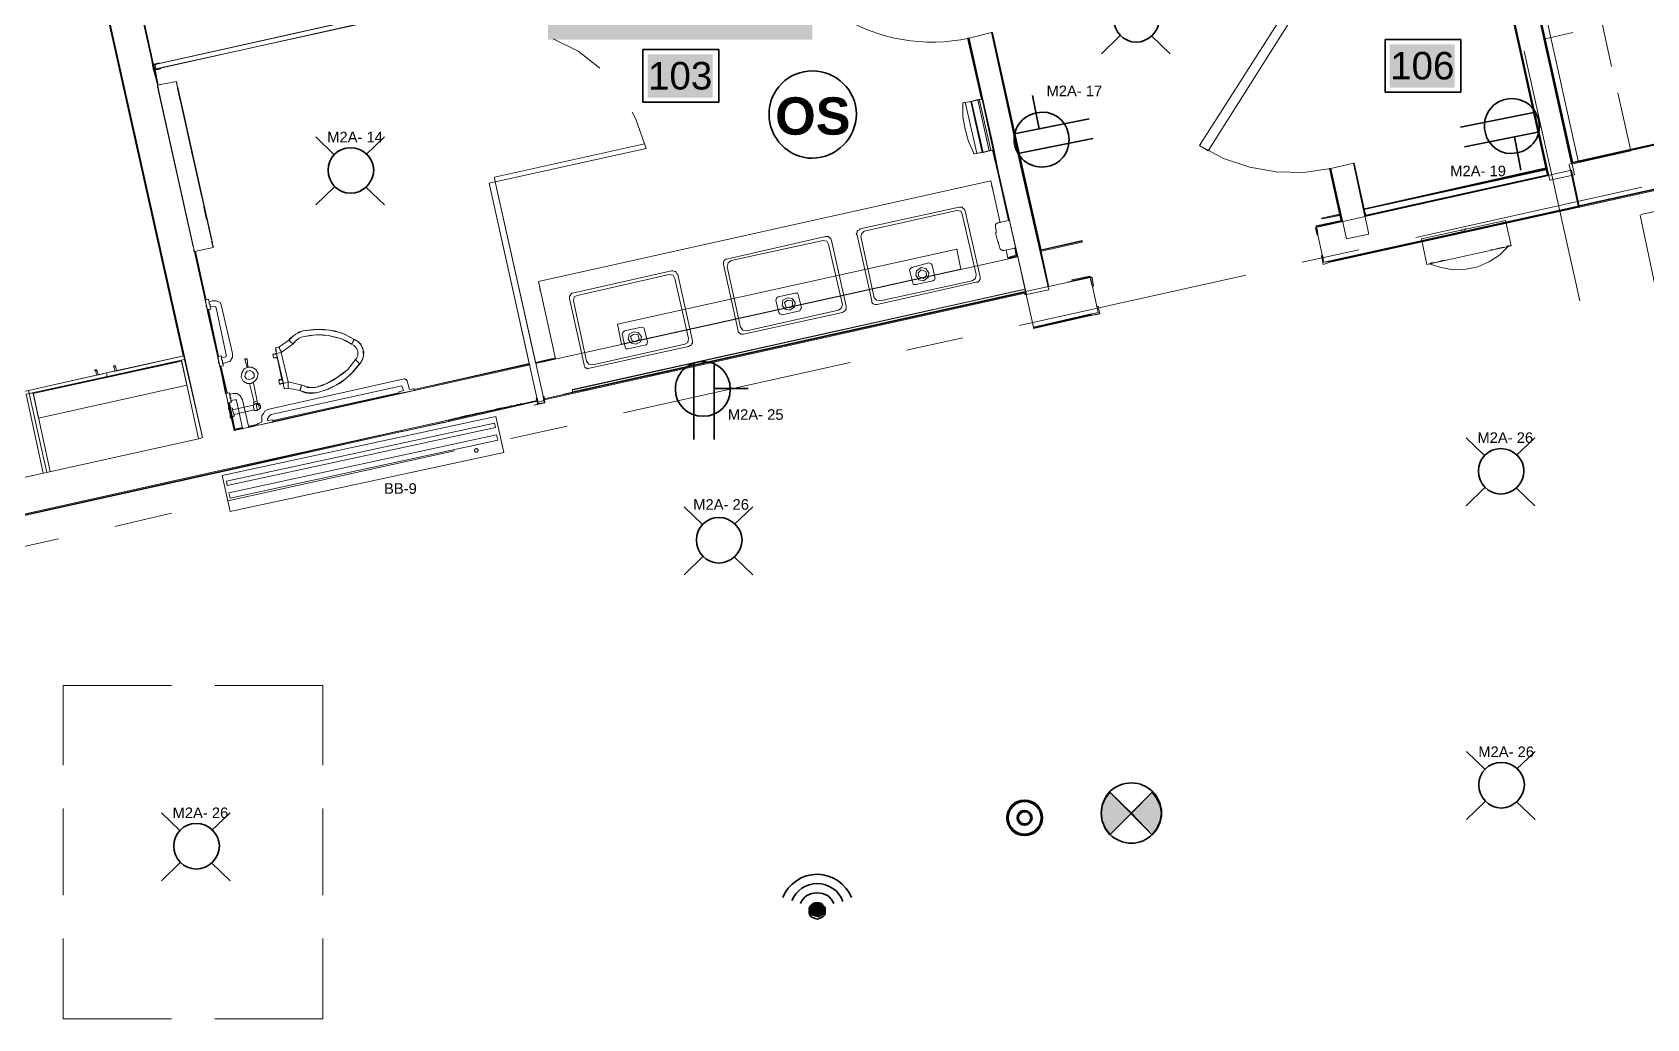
# Model space of a CAD drawing. Header units: millimetres. Extents: x 0.7 to 36.3, y 0.6 to 47.9.
# Drawn here: x 23.461 to 26.941, y 9.896 to 12.024 of the extents above; entities that cross this region are included whole.
import ezdxf

# ---------------------------------------------------------------- set-up
doc = ezdxf.new("R2010")
doc.units = ezdxf.units.MM
doc.header["$LTSCALE"] = 0.007
doc.linetypes.add('DASHEDX2', pattern=[38.1, 25.4, -12.7])
doc.linetypes.add('HIDDEN', pattern=[9.525, 6.35, -3.175])
doc.layers.add('Dotted', color=1, linetype='HIDDEN', lineweight=30, true_color=0xff0000)
for name, color, linetype in [('PDF2_Geometry', 7, 'Continuous'), ('PDF2_Text', 100, 'DASHEDX2'), ('PDF_Text', 7, 'Continuous')]:
    doc.layers.add(name, color=color, linetype=linetype)
for name, color, linetype, true_color in [('PDF2_Solid Fills', 7, 'Continuous', 0x7f7f7f), ('PDF_Geometry', 7, 'Continuous', 0x777777), ('PDF_Solid Fills', 7, 'Continuous', 0xffffff)]:
    doc.layers.add(name, color=color, linetype=linetype, true_color=true_color)
doc.styles.add('PDF Arial', font='arial.ttf')
doc.styles.add('PDF ArialRoundedMT Bold', font='arialbd.ttf')

msp = doc.modelspace()

# ---------------------------------------------------------------- hatches: boundary and pattern name
at = {"layer": 'PDF2_Solid Fills', "transparency": 33554559}
for points in [[(25.8305, 10.3414), (25.7872, 10.3847), (25.7839, 10.3847), (25.7672, 10.358), (25.7655, 10.3414), (25.7739, 10.3064), (25.7855, 10.2964)], [(25.8922, 10.3614), (25.8772, 10.3847), (25.8739, 10.3847), (25.8305, 10.3414), (25.8772, 10.2947), (25.8939, 10.333)]]:
    msp.add_hatch(color=256, dxfattribs=at).paths.add_polyline_path(points)
at = {"layer": 'PDF_Solid Fills', "transparency": 33554559}
msp.add_hatch(color=7, dxfattribs=at).paths.add_polyline_path([(25.1703, 10.1377), (25.1619, 10.146), (25.1436, 10.146), (25.1353, 10.136), (25.1386, 10.1194), (25.1569, 10.1144), (25.1686, 10.121)])

# ---------------------------------------------------------------- linework, layer by layer
at = {"layer": 'Dotted', "color": 0, "linetype": 'Continuous', "lineweight": 5}
for points in [[(23.8704, 11.0675), (24.4604, 11.1952), (24.4771, 11.1177), (23.8872, 10.99)], [(23.8791, 11.0555), (24.4571, 11.1806), (24.4592, 11.171), (23.8812, 11.0459)], [(23.8845, 11.0304), (24.4619, 11.1553), (24.4644, 11.1437), (23.887, 11.0188)]]:
    msp.add_lwpolyline(points, close=True, dxfattribs=at)
at = {"layer": 'Dotted', "color": 0, "linetype": 'HIDDEN', "lineweight": 5}
msp.add_circle((24.4179, 11.1219), 0.00385, dxfattribs=at)
at = {"layer": 'Dotted', "color": 0, "linetype": 'Continuous', "lineweight": 200}
for radius in [0.0369, 0.0147]:
    msp.add_circle((25.6001, 10.3295), radius, dxfattribs=at)
at = {"layer": 'PDF2_Geometry', "lineweight": 35}
for points in [[(25.6172, 11.8874), (25.6314, 11.8155)], [(25.7393, 11.8367), (25.5774, 11.8049)], [(26.5399, 11.8193), (26.7018, 11.8511)], [(26.5483, 11.7768), (26.7102, 11.8086)], [(25.7476, 11.7942), (25.5858, 11.7623)], [(26.6703, 11.726), (26.6562, 11.798)], [(24.8872, 11.1454), (24.8872, 11.3104)], [(24.9305, 11.1454), (24.9305, 11.3104)], [(25.0038, 11.2554), (24.9305, 11.2554)], [(25.8755, 10.2931), (25.7839, 10.3847)], [(25.7839, 10.2931), (25.8755, 10.3847)]]:
    msp.add_lwpolyline(points, dxfattribs=at)
msp.add_lwpolyline([(25.8955, 10.3397, 0.413494), (25.8305, 10.4047, 0.423077), (25.7655, 10.3397, 0.413494), (25.8305, 10.2747)], format="xyb", dxfattribs=at)
for points in [[(25.8305, 10.3397), (25.7839, 10.3847), (25.7739, 10.3714), (25.7672, 10.3564), (25.7655, 10.3397), (25.7672, 10.323), (25.7739, 10.3064), (25.7839, 10.2931)], [(25.8305, 10.3397), (25.8755, 10.2931), (25.8855, 10.3064), (25.8922, 10.323), (25.8955, 10.3397), (25.8922, 10.3564), (25.8855, 10.3714), (25.8755, 10.3847)]]:
    msp.add_lwpolyline(points, close=True, dxfattribs=at)
for centre, radius, start, end in [((25.1423, 11.8472), 0.0932, 89.9056, 180.0944), ((26.6503, 11.8209), 0.0597, 10.8792, 101.3587), ((25.1414, 11.8481), 0.096, 270.6194, 359.3806), ((25.6373, 11.7926), 0.0597, 190.8792, 281.3587), ((24.9069, 11.2539), 0.0597, 89.7603, 180.2397)]:
    msp.add_arc(centre, radius, start, end, dxfattribs=at)
for points in [[(25.1424, 11.9403), (25.1941, 11.9403), (25.2374, 11.8987), (25.2374, 11.847)], [(26.5928, 11.8093), (26.5864, 11.842), (26.6058, 11.873), (26.6385, 11.8794)], [(25.1424, 11.752), (25.0908, 11.752), (25.0491, 11.7953), (25.0491, 11.847)], [(25.5786, 11.7813), (25.5722, 11.814), (25.5935, 11.8437), (25.6262, 11.8501)], [(25.6262, 11.8501), (25.659, 11.8566), (25.6883, 11.8369), (25.6947, 11.8041)], [(25.6947, 11.8041), (25.7012, 11.7714), (25.6818, 11.7405), (25.6491, 11.734)], [(26.6613, 11.7633), (26.6286, 11.7569), (26.5993, 11.7766), (26.5928, 11.8093)], [(26.7089, 11.8321), (26.7154, 11.7994), (26.694, 11.7698), (26.6613, 11.7633)], [(24.9072, 11.3137), (24.9405, 11.3137), (24.9655, 11.287), (24.9655, 11.2537)], [(24.9072, 11.1954), (24.8738, 11.1954), (24.8472, 11.2204), (24.8472, 11.2537)], [(24.9655, 11.2537), (24.9655, 11.2204), (24.9405, 11.1954), (24.9072, 11.1954)], [(25.8955, 10.3397), (25.8955, 10.3047), (25.8655, 10.2747), (25.8305, 10.2747)]]:
    msp.add_open_spline(points, degree=3, dxfattribs=at)
at = {"layer": 'PDF_Geometry', "lineweight": 18}
for points in [[(25.174, 13.4061), (25.1823, 13.3745), (25.469, 13.4378), (25.8606, 13.5244), (26.0589, 12.6378), (26.0173, 12.6295), (26.0289, 12.5812), (26.0689, 12.5895), (26.1789, 12.0962), (26.2273, 12.1062), (26.1173, 12.6012), (26.5139, 12.6895), (26.7322, 11.7045), (26.7856, 11.7162), (26.5606, 12.7245), (26.4023, 13.4345), (26.7639, 13.5145), (26.7489, 13.5844), (26.3873, 13.5028), (26.2039, 14.3344)], [(23.489, 12.9978), (23.8957, 11.1645), (24.534, 11.3062)], [(22.2958, 10.8096), (23.8224, 11.1479), (23.8274, 11.1495), (23.419, 12.9828)], [(26.7761, 11.7405), (27.6112, 11.9255)], [(26.7935, 11.6493), (27.6285, 11.8343), (27.6085, 11.9243)], [(26.7939, 11.6495), (26.7739, 11.7395)], [(24.5457, 11.3095), (25.5856, 11.5395), (25.6023, 11.4645), (24.564, 11.2329)], [(24.549, 11.2295), (23.879, 11.0812), (23.839, 11.0729), (22.3141, 10.7329)]]:
    msp.add_lwpolyline(points, dxfattribs=at)
at = {"layer": 'PDF_Geometry', "lineweight": 9}
for points in [[(23.419, 12.9828), (23.3624, 13.2428), (23.3607, 13.2428), (23.359, 13.2428), (23.4174, 12.9811), (23.4174, 12.9828), (23.419, 12.9828), (23.7907, 11.3145)], [(23.7857, 11.3262), (23.4174, 12.9811), (23.4174, 12.9828)], [(23.7874, 11.3262), (23.419, 12.9828), (23.7874, 11.3262)], [(26.7789, 11.7395), (26.5156, 12.9311), (26.7806, 11.7412)], [(26.5156, 12.9311), (26.7789, 11.7429), (26.7789, 11.7412)], [(26.5389, 12.8378), (26.5173, 12.9311), (26.7822, 11.7429), (26.5673, 12.7045)], [(26.3356, 11.6262), (26.3089, 11.7412), (26.3339, 11.6262), (26.7306, 11.7145), (26.5956, 12.3228), (26.5139, 12.6878)], [(26.5856, 12.6828), (26.7939, 11.7462)], [(26.7239, 11.7312), (26.3323, 11.6429), (26.7256, 11.7295), (26.5823, 12.3762), (26.7289, 11.7145)], [(26.7239, 11.7295), (26.5806, 12.3762)], [(26.7822, 11.7429), (26.6406, 12.3762), (26.7039, 12.3895)], [(23.644, 12.2978), (23.6457, 12.2878), (23.649, 12.2762), (23.6457, 12.2878), (23.6474, 12.2895), (23.6507, 12.2762), (23.649, 12.2762), (23.7174, 11.9662), (23.719, 11.9662), (23.7207, 11.9545), (23.734, 11.9578), (23.734, 11.9562), (23.734, 11.9578), (23.7207, 11.9545), (23.719, 11.9662), (23.7174, 11.9662)], [(23.649, 12.2878), (23.7224, 11.9545), (23.7257, 11.9428), (23.7324, 11.9095), (23.724, 11.9428), (23.7224, 11.9528), (23.724, 11.9428), (23.7324, 11.9095)], [(24.3523, 12.0945), (24.3557, 12.0828), (24.3323, 12.0778), (24.324, 12.1195), (24.3107, 12.1162), (24.319, 12.0762), (24.3323, 12.0778), (24.319, 12.0762), (23.7374, 11.9462), (23.7374, 11.9445), (23.724, 11.9428), (23.7274, 11.9312), (23.7257, 11.9295)], [(23.7224, 11.9412), (23.7174, 11.9662), (23.719, 11.9662), (23.7207, 11.9545), (23.734, 11.9578), (23.734, 11.9562), (24.3173, 12.0862), (24.3123, 12.1062)], [(23.7274, 11.9445), (24.3557, 12.0828), (24.3523, 12.0945), (23.7257, 11.9545), (23.7274, 11.9445), (23.7257, 11.9545)], [(26.7389, 11.9212), (26.7122, 12.0445), (26.8389, 12.0728), (26.8656, 11.9495)], [(24.584, 12.0095), (24.6373, 11.9828), (24.684, 11.9462)], [(25.5073, 11.8795), (25.4773, 12.0112), (25.479, 12.0112), (25.5106, 11.8695), (25.509, 11.8795), (25.5323, 11.7695), (25.5223, 11.7679), (25.509, 11.7645), (25.4923, 11.7612), (25.5323, 11.7695), (25.5306, 11.7795)], [(25.479, 12.0112), (25.4806, 12.0112), (25.5123, 11.8695), (25.5323, 11.7795), (25.544, 11.7212), (25.5306, 11.7795), (25.5323, 11.7795), (25.5306, 11.7795), (25.5323, 11.7795), (25.5306, 11.7795), (25.5106, 11.8695)], [(25.6506, 11.4745), (25.5923, 11.7329), (25.529, 12.0228), (25.5306, 12.0228), (25.594, 11.7329), (25.5306, 12.0228), (25.5956, 11.7329), (25.6356, 11.5545), (25.724, 11.5745), (25.724, 11.5729), (25.724, 11.5712), (25.634, 11.5512), (25.724, 11.5712)], [(25.5306, 12.0228), (25.5306, 12.0228)], [(26.7822, 12.0228), (26.7222, 12.0095)], [(26.7972, 11.4445), (26.6772, 11.9828)], [(23.7207, 11.9528), (23.7224, 11.9428), (23.7257, 11.9295), (23.7224, 11.9428), (23.724, 11.9428), (23.7274, 11.9312), (23.7257, 11.9295), (23.7307, 11.9095), (23.7707, 11.9178), (23.7307, 11.9095), (23.7307, 11.9078), (23.7307, 11.9062), (23.7307, 11.9045), (23.7324, 11.9012), (23.7324, 11.8995), (23.8074, 11.5612), (23.809, 11.5579), (23.809, 11.5562), (23.809, 11.5545), (23.809, 11.5529), (23.809, 11.5512)], [(23.7224, 11.9528), (23.724, 11.9428)], [(23.774, 11.9045), (23.7707, 11.9178), (23.7707, 11.9162), (23.7724, 11.9145), (23.7724, 11.9128), (23.7724, 11.9112), (23.774, 11.9078), (23.849, 11.5695), (23.849, 11.5679), (23.849, 11.5645), (23.8507, 11.5629), (23.8507, 11.5612), (23.8507, 11.5595), (23.8474, 11.5729)], [(26.7821, 11.7418), (27.587, 11.9201), (26.7804, 11.7418)], [(26.7836, 11.7435), (27.587, 11.9235), (26.7887, 11.7451)], [(23.8474, 11.5762), (23.774, 11.9028)], [(25.4973, 11.7629), (25.4723, 11.8729)], [(25.509, 11.7645), (25.484, 11.8745)], [(25.5106, 11.7645), (25.4856, 11.8745)], [(25.524, 11.7679), (25.499, 11.8779)], [(26.8789, 11.8928), (26.9072, 11.7679), (26.7789, 11.7395), (26.7522, 11.8645)], [(24.754, 11.8512), (24.7623, 11.8362), (24.784, 11.7729), (24.7807, 11.7829), (24.4573, 11.7112), (24.459, 11.7012), (24.784, 11.7729)], [(26.7935, 11.6493), (27.6285, 11.8343), (27.6285, 11.8327), (27.6285, 11.831), (26.7935, 11.646)], [(23.8174, 11.7112), (23.804, 11.7662), (23.8174, 11.7112)], [(25.5656, 11.6179), (25.5423, 11.7212), (25.5306, 11.7695)], [(25.5606, 11.6479), (25.544, 11.7212), (25.5673, 11.6179), (25.544, 11.7212), (25.5323, 11.7679)], [(25.9773, 11.7795), (26.0289, 11.7512), (26.0856, 11.7329), (26.1423, 11.7229), (26.2023, 11.7212), (26.2606, 11.7295)], [(26.7956, 11.7445), (27.0239, 11.7945)], [(25.6323, 11.5529), (25.724, 11.5729), (25.634, 11.5529), (25.594, 11.7329), (25.6523, 11.4745), (25.634, 11.5512)], [(26.3089, 11.7412), (26.3089, 11.7412)], [(27.4074, 11.732), (26.929, 11.6303)], [(24.284, 11.2529), (24.5323, 11.3079), (24.284, 11.2529), (24.5323, 11.3095), (24.4457, 11.6979), (24.459, 11.7012), (24.5457, 11.3112), (24.589, 11.3195), (24.5457, 11.3112), (24.589, 11.3212)], [(24.564, 11.2295), (24.459, 11.7012), (24.4457, 11.6979), (24.5507, 11.2262), (24.564, 11.2295), (24.5507, 11.2262)], [(26.2789, 11.6295), (26.2823, 11.6179), (26.2289, 11.6062), (26.2289, 11.6045), (26.2289, 11.6029), (26.2856, 11.6162), (26.2606, 11.7295), (26.2589, 11.7295), (26.2573, 11.7295), (26.2789, 11.6312), (26.2406, 11.6229), (26.2806, 11.6312), (26.2589, 11.7295), (26.2839, 11.6162), (26.2806, 11.6295), (26.2423, 11.6212)], [(26.7272, 11.7295), (26.3306, 11.6412), (26.7272, 11.7279)], [(26.3339, 11.6279), (26.3323, 11.6412), (26.3356, 11.6295), (26.7272, 11.7162), (26.7239, 11.7279)], [(26.7289, 11.7162), (26.7256, 11.7279), (26.3323, 11.6412)], [(26.3339, 11.6279), (26.7289, 11.7162), (26.3339, 11.6279)], [(25.5323, 11.6829), (25.529, 11.6929), (25.5323, 11.6829)], [(26.4439, 11.5812), (26.9306, 11.6895)], [(26.2589, 11.5295), (26.7956, 11.6479), (26.2589, 11.5295), (26.5139, 11.5862), (26.7956, 11.6495), (26.7956, 11.6479), (26.7956, 11.6462), (26.2589, 11.5279), (26.2439, 11.5229), (26.2406, 11.5412), (26.2423, 11.5429)], [(26.2823, 11.6295), (26.2423, 11.6212), (26.2406, 11.6229), (26.2823, 11.6312)], [(26.7939, 11.6462), (26.7939, 11.6479), (26.7939, 11.6495)], [(26.9272, 11.6295), (27.0289, 11.1495)], [(26.2856, 11.6179), (26.2289, 11.6045), (26.2839, 11.6162)], [(26.2323, 11.5879), (26.2306, 11.5995)], [(26.2406, 11.6229), (26.2406, 11.6229)], [(26.4556, 11.5779), (26.6372, 11.6179), (26.4556, 11.5779)], [(23.8107, 11.5512), (23.8507, 11.5595), (23.8107, 11.5512), (23.834, 11.4462), (23.8407, 11.4479)], [(25.5823, 11.5412), (25.579, 11.5579), (25.584, 11.5395)], [(25.584, 11.5412), (25.579, 11.5579)], [(26.4673, 11.5229), (26.4556, 11.5779), (26.4673, 11.5229)], [(26.6039, 11.5529), (26.5123, 11.5329), (26.5056, 11.5312), (26.5006, 11.5312), (26.4939, 11.5295), (26.4889, 11.5279), (26.4823, 11.5262), (26.4773, 11.5262), (26.4739, 11.5245), (26.4723, 11.5245), (26.4673, 11.5229), (26.6489, 11.5629), (26.6439, 11.5629), (26.6422, 11.5629), (26.6389, 11.5612), (26.6339, 11.5595), (26.6289, 11.5595), (26.6223, 11.5579), (26.6156, 11.5562), (26.6106, 11.5545), (26.6056, 11.5545)], [(23.8124, 11.5512), (23.8357, 11.4462)], [(25.5823, 11.5429), (25.564, 11.5379)], [(25.5856, 11.5395), (25.564, 11.5362)], [(25.6523, 11.4745), (25.6356, 11.5512)], [(26.1989, 11.5279), (26.3206, 11.5545)], [(25.3656, 11.4995), (25.3673, 11.5095), (25.3773, 11.5162), (25.3873, 11.5145), (25.394, 11.5045)], [(25.589, 11.3912), (26.0773, 11.4995)], [(25.744, 11.4945), (25.744, 11.4962), (25.6923, 11.4845), (25.7023, 11.4862), (25.7023, 11.4879), (25.7023, 11.4895), (25.7406, 11.4979), (25.7406, 11.4962), (25.7423, 11.4945), (25.7023, 11.4862)], [(25.7023, 11.4879), (25.7406, 11.4962)], [(25.7023, 11.4879), (25.7406, 11.4962), (25.7023, 11.4879)], [(25.744, 11.4962), (25.7423, 11.4945), (25.7456, 11.4945), (25.749, 11.4762), (25.7456, 11.4762), (25.7423, 11.4912)], [(25.7456, 11.4945), (25.749, 11.4762), (25.7456, 11.4762)], [(24.5557, 11.4662), (24.554, 11.4762), (24.5557, 11.4662)], [(25.6023, 11.4645), (25.5973, 11.4629), (25.6006, 11.4645), (24.564, 11.2329), (25.6023, 11.4629)], [(25.6006, 11.4629), (25.6023, 11.4579), (25.6006, 11.4629), (24.564, 11.2329)], [(25.604, 11.4579), (25.6023, 11.4579), (25.6006, 11.4579), (25.6006, 11.4612), (24.564, 11.2312)], [(24.6323, 11.2479), (25.5973, 11.4629), (24.6323, 11.2479)], [(25.5956, 11.4679), (25.6006, 11.4695), (25.6023, 11.4645), (25.6006, 11.4695)], [(23.8374, 11.4245), (23.8374, 11.4262), (23.8374, 11.4295), (23.8357, 11.4329), (23.8357, 11.4379), (23.834, 11.4412), (23.834, 11.4445), (23.834, 11.4462)], [(23.8724, 11.3045), (23.8724, 11.3062), (23.8724, 11.3095), (23.8707, 11.3129), (23.869, 11.3179), (23.869, 11.3212), (23.869, 11.3245), (23.8674, 11.3262), (23.869, 11.3245), (23.869, 11.3212), (23.869, 11.3179), (23.8707, 11.3145), (23.8707, 11.3129), (23.8707, 11.3095), (23.8724, 11.3095), (23.879, 11.3112), (23.8874, 11.3145), (23.8924, 11.3229), (23.8924, 11.3312), (23.869, 11.4329), (23.8657, 11.4412), (23.8574, 11.4445), (23.849, 11.4445), (23.8424, 11.4429), (23.8424, 11.4412), (23.8424, 11.4379), (23.844, 11.4362), (23.844, 11.4329), (23.844, 11.4312), (23.8457, 11.4279), (23.8457, 11.4262), (23.8374, 11.4245), (23.8607, 11.3229), (23.8674, 11.3262)], [(23.8407, 11.4262), (23.8624, 11.3245), (23.839, 11.4262), (23.8624, 11.3245)], [(23.8424, 11.4429), (23.8407, 11.4462), (23.8407, 11.4479), (23.8407, 11.4462), (23.8424, 11.4429), (23.8424, 11.4395), (23.844, 11.4345), (23.844, 11.4312), (23.8457, 11.4279), (23.8457, 11.4262)], [(23.844, 11.4312), (23.8524, 11.4329), (23.8557, 11.4312), (23.8574, 11.4295), (23.879, 11.3279), (23.879, 11.3245), (23.8757, 11.3229), (23.869, 11.3212)], [(24.789, 11.2829), (25.399, 11.4195), (24.789, 11.2829)], [(25.0773, 11.4345), (25.079, 11.4462), (25.089, 11.4512), (25.099, 11.4495), (25.1056, 11.4412)], [(24.0024, 11.2629), (24.0024, 11.2662), (24.0024, 11.2629), (24.0024, 11.2612), (24.004, 11.2579), (24.004, 11.2562), (24.004, 11.2545), (24.0124, 11.2562), (24.0374, 11.2512), (24.054, 11.2462), (24.069, 11.2462), (24.074, 11.2462), (24.1007, 11.2545), (24.1257, 11.2679), (24.1474, 11.2862), (24.1657, 11.3079), (24.1673, 11.3095), (24.174, 11.3212), (24.1757, 11.3345), (24.174, 11.3379), (24.169, 11.3512), (24.159, 11.3595), (24.1557, 11.3612), (24.129, 11.3745), (24.1024, 11.3812), (24.074, 11.3829), (24.0457, 11.3795), (24.044, 11.3795), (24.029, 11.3729), (24.0157, 11.3629), (24.014, 11.3595), (23.9924, 11.3445), (23.984, 11.3429)], [(24.0324, 11.3762), (24.044, 11.3795), (24.0674, 11.3829), (24.089, 11.3829), (24.1124, 11.3795), (24.134, 11.3729), (24.1557, 11.3612)], [(24.014, 11.3595), (23.9924, 11.3445), (23.994, 11.3429), (23.994, 11.3412), (23.9957, 11.3379), (23.9974, 11.3362), (23.9974, 11.3329), (24.0224, 11.3512), (24.0274, 11.3562), (24.0224, 11.3512), (23.9974, 11.3329), (24.0124, 11.2695), (24.0424, 11.2629), (24.0507, 11.2595), (24.0424, 11.2629), (24.0124, 11.2695)], [(24.0474, 11.3679), (24.0407, 11.3662), (24.0357, 11.3629), (24.0307, 11.3595), (24.0257, 11.3562), (24.0224, 11.3512), (24.0207, 11.3529), (24.019, 11.3545), (24.0174, 11.3562), (24.0157, 11.3579), (24.014, 11.3579), (24.014, 11.3595), (24.0224, 11.3679)], [(24.0624, 11.2579), (24.0707, 11.2579), (24.084, 11.2612), (24.0957, 11.2662), (24.109, 11.2729), (24.119, 11.2795), (24.1307, 11.2879), (24.1407, 11.2962), (24.149, 11.3062), (24.1574, 11.3179), (24.1407, 11.2962), (24.119, 11.2795), (24.0957, 11.2662), (24.0707, 11.2579), (24.0624, 11.2579), (24.0707, 11.2579), (24.0957, 11.2662), (24.119, 11.2795), (24.1407, 11.2962), (24.1574, 11.3179), (24.1607, 11.3212), (24.1624, 11.3262), (24.1624, 11.3312), (24.1624, 11.3362), (24.1607, 11.3412), (24.1574, 11.3445), (24.154, 11.3479), (24.149, 11.3512), (24.1257, 11.3629), (24.099, 11.3695), (24.0724, 11.3712), (24.0474, 11.3679), (24.0407, 11.3662), (24.0474, 11.3679), (24.0724, 11.3712), (24.099, 11.3695), (24.1257, 11.3629), (24.149, 11.3512), (24.154, 11.3479), (24.1574, 11.3445), (24.1607, 11.3412), (24.1624, 11.3362), (24.1624, 11.3312), (24.1624, 11.3262), (24.1607, 11.3212), (24.1574, 11.3179), (24.159, 11.3162), (24.1607, 11.3145), (24.1624, 11.3129), (24.164, 11.3112), (24.1657, 11.3095), (24.1673, 11.3095), (24.1524, 11.2912), (24.1357, 11.2762), (24.1157, 11.2629), (24.0957, 11.2529), (24.074, 11.2462), (24.0607, 11.2445), (24.049, 11.2462), (24.0374, 11.2512)], [(24.1707, 11.3479), (24.164, 11.3562), (24.1557, 11.3612), (24.154, 11.3612), (24.154, 11.3595), (24.1524, 11.3579), (24.1524, 11.3562), (24.1507, 11.3529), (24.149, 11.3512), (24.1257, 11.3629), (24.099, 11.3695), (24.0724, 11.3712), (24.0474, 11.3679), (24.059, 11.3695), (24.0724, 11.3712), (24.0857, 11.3712), (24.099, 11.3695), (24.1124, 11.3662), (24.1257, 11.3629), (24.1374, 11.3579), (24.149, 11.3512)], [(24.774, 11.3679), (24.7673, 11.3762), (24.7573, 11.3779), (24.7473, 11.3729), (24.7457, 11.3612)], [(25.3456, 11.3379), (25.4673, 11.3645)], [(23.7824, 11.3162), (23.4624, 11.2445), (23.7824, 11.3162)], [(23.4624, 11.2445), (23.7824, 11.3145)], [(23.7757, 11.3145), (23.5007, 11.2545)], [(23.6007, 11.2845), (23.6207, 11.2895), (23.6224, 11.2812), (23.789, 11.3179), (23.7874, 11.3262), (23.6207, 11.2895), (23.639, 11.2929), (23.6374, 11.3012), (23.6357, 11.3045), (23.6357, 11.3029), (23.6374, 11.3012), (23.639, 11.2929)], [(23.6407, 11.2929), (23.7874, 11.3262), (23.789, 11.3179)], [(23.8274, 11.1495), (23.789, 11.3179), (23.7824, 11.3162), (23.819, 11.1479)], [(23.8657, 11.3029), (23.864, 11.3045), (23.864, 11.3079), (23.8624, 11.3112), (23.8624, 11.3162), (23.8607, 11.3195), (23.8607, 11.3229)], [(23.919, 11.3195), (23.919, 11.3179), (23.924, 11.3012)], [(23.9257, 11.3029), (23.924, 11.3195), (23.9224, 11.3195)], [(23.9924, 11.3445), (23.984, 11.3429), (23.9857, 11.3429), (23.9857, 11.3412), (23.9857, 11.3395), (23.9857, 11.3362), (23.9874, 11.3345), (23.9874, 11.3312), (24.0024, 11.2662), (24.0124, 11.2695), (23.9974, 11.3329), (23.9874, 11.3312), (23.979, 11.3295), (23.9807, 11.3295), (23.9824, 11.3295), (23.984, 11.3295), (23.9857, 11.3312), (23.9874, 11.3312), (23.989, 11.3229), (23.999, 11.2745), (24.0024, 11.2662), (23.999, 11.2662), (23.9974, 11.2662), (23.9957, 11.2645), (23.994, 11.2645), (23.9924, 11.2729), (23.994, 11.2645)], [(23.9974, 11.3329), (23.9874, 11.3312), (23.9857, 11.3429)], [(24.0124, 11.2562), (24.0374, 11.2512), (24.039, 11.2529), (24.039, 11.2545), (24.039, 11.2562), (24.0407, 11.2579), (24.0407, 11.2612), (24.0424, 11.2629), (24.0474, 11.2612), (24.054, 11.2579), (24.059, 11.2579), (24.0657, 11.2579), (24.0707, 11.2579), (24.0957, 11.2662), (24.119, 11.2795), (24.1407, 11.2962), (24.1574, 11.3179)], [(24.1673, 11.3095), (24.1723, 11.3179), (24.1757, 11.3279)], [(24.174, 11.3312), (24.174, 11.3379), (24.1723, 11.3445)], [(24.589, 11.3195), (24.5457, 11.3095)], [(23.3057, 11.2195), (23.4524, 11.2512), (23.599, 11.2845), (23.5974, 11.2929), (23.5957, 11.2962), (23.5957, 11.2945), (23.5974, 11.2929), (23.599, 11.2845)], [(23.8724, 11.3062), (23.8724, 11.3045), (23.8657, 11.3029), (23.879, 11.2445), (23.8657, 11.3029), (23.8774, 11.2445), (23.8857, 11.2462)], [(23.8674, 11.3045), (23.8807, 11.2462)], [(23.8724, 11.3079), (23.8724, 11.3095)], [(23.9257, 11.3029), (23.924, 11.3012), (23.9257, 11.3029)], [(24.534, 11.3062), (24.284, 11.2512)], [(24.7357, 11.2029), (25.224, 11.3112)], [(23.499, 11.0762), (23.4624, 11.2462), (23.454, 11.2445), (23.4924, 11.0745), (23.454, 11.2445), (23.4474, 11.2429), (23.484, 11.0729)], [(23.9474, 11.1762), (23.9274, 11.1712), (23.914, 11.2312), (23.909, 11.2395), (23.9024, 11.2445), (23.894, 11.2445), (23.8857, 11.2429), (23.8857, 11.2462), (23.8857, 11.2429), (23.8874, 11.2379), (23.889, 11.2345), (23.889, 11.2295), (23.889, 11.2279), (23.8907, 11.2262)], [(23.889, 11.2312), (23.889, 11.2329), (23.8874, 11.2345), (23.8874, 11.2379), (23.8874, 11.2395), (23.8874, 11.2429)], [(23.929, 11.2662), (23.939, 11.2262)], [(23.9474, 11.2212), (23.9457, 11.2279), (23.9374, 11.2679)], [(24.2507, 11.2462), (23.979, 11.1862)], [(24.2507, 11.2445), (23.979, 11.1829)], [(24.004, 11.2545), (24.0124, 11.2562), (24.0124, 11.2579), (24.0124, 11.2595), (24.0124, 11.2629), (24.0124, 11.2662), (24.0124, 11.2695), (24.0024, 11.2662)], [(24.0507, 11.2595), (24.0424, 11.2629)], [(24.0607, 11.2579), (24.0524, 11.2595)], [(24.6257, 11.2529), (24.6257, 11.2479), (24.6257, 11.2529), (24.6307, 11.2529)], [(24.6323, 11.2479), (24.6257, 11.2479), (24.6323, 11.2479)], [(24.7057, 11.2645), (24.6473, 11.2512)], [(23.914, 11.1695), (23.8974, 11.1662), (23.914, 11.1695), (23.9007, 11.2295), (23.9007, 11.2312), (23.8974, 11.2312), (23.889, 11.2295), (23.889, 11.2279), (23.8907, 11.2262), (23.8824, 11.2245), (23.8957, 11.1645)], [(23.8857, 11.2245), (23.8974, 11.1679), (23.8974, 11.1662), (23.884, 11.2245), (23.8974, 11.1662), (23.8974, 11.1679), (23.914, 11.1712)], [(23.8924, 11.2129), (23.884, 11.2145)], [(23.9507, 11.2112), (23.9507, 11.2129), (23.949, 11.2162), (23.949, 11.2212), (23.9474, 11.2229), (23.9424, 11.2229), (23.9374, 11.2195), (23.8924, 11.2095), (23.8924, 11.2129), (23.8924, 11.2095), (23.894, 11.2045), (23.8957, 11.1979), (23.8957, 11.1962)], [(23.8957, 11.1995), (23.939, 11.2095)], [(23.9457, 11.2279), (23.944, 11.2279), (23.939, 11.2262), (23.9374, 11.2262), (23.939, 11.2195)], [(23.9374, 11.2195), (23.9374, 11.2179), (23.9374, 11.2145), (23.939, 11.2095), (23.939, 11.2079), (23.9457, 11.2079), (23.9507, 11.2112), (23.9524, 11.2129)], [(23.944, 11.2212), (23.944, 11.2162), (23.9457, 11.2112), (23.9457, 11.2079)], [(23.9507, 11.2229), (23.949, 11.2212)], [(23.9507, 11.2112), (23.9507, 11.2112)], [(24.549, 11.2295), (24.359, 11.1862), (24.549, 11.2295), (24.359, 11.1879)], [(24.549, 11.2279), (24.359, 11.1845)], [(24.4823, 11.2145), (24.4807, 11.2145), (24.4773, 11.2145), (24.4723, 11.2129), (24.4657, 11.2112), (24.459, 11.2095), (24.4407, 11.2062), (24.4557, 11.2095), (24.4623, 11.2112), (24.469, 11.2129), (24.474, 11.2129), (24.479, 11.2145), (24.4823, 11.2145), (24.484, 11.2162)], [(24.5623, 11.2379), (24.564, 11.2379), (24.5657, 11.2245), (24.5423, 11.2195), (24.5507, 11.2212), (24.5473, 11.2345), (24.549, 11.2345)], [(24.5523, 11.2229), (24.564, 11.2245), (24.5523, 11.2229)], [(24.5523, 11.2229), (24.564, 11.2245)], [(23.889, 11.1912), (23.8957, 11.1962), (23.8957, 11.1979)], [(23.9457, 11.1779), (23.9274, 11.1745)], [(24.3573, 11.1845), (24.259, 11.1629), (24.3573, 11.1845)], [(24.3423, 11.1812), (24.274, 11.1662), (24.3423, 11.1812)], [(24.4923, 11.1479), (24.614, 11.1745)], [(24.2573, 11.1629), (23.879, 11.0779), (23.879, 11.0795), (22.3141, 10.7312), (23.879, 11.0779), (23.879, 11.0795), (22.3141, 10.7312), (22.3141, 10.7329), (23.879, 11.0812), (24.2573, 11.1645), (23.879, 11.0795), (24.2573, 11.1645)], [(23.9157, 11.1695), (23.9124, 11.1679)], [(23.639, 10.9579), (23.7607, 10.9862)], [(23.0291, 10.8229), (23.5174, 10.9312)]]:
    msp.add_lwpolyline(points, dxfattribs=at)
for points in [[(23.7207, 11.9545), (23.6474, 12.2878)], [(23.724, 11.9428), (23.7224, 11.9528), (23.734, 11.9562), (23.734, 11.9578), (23.7207, 11.9545), (23.719, 11.9662), (23.7174, 11.9662), (23.7224, 11.9412), (23.7374, 11.9445), (23.7374, 11.9462)], [(23.7224, 11.9528), (23.724, 11.9428)], [(23.724, 11.9428), (23.7374, 11.9445), (23.7374, 11.9462), (23.7374, 11.9445)], [(23.7257, 11.9295), (23.7274, 11.9312), (23.724, 11.9428), (23.7274, 11.9312)], [(23.774, 11.9028), (23.8474, 11.5762), (23.8424, 11.5979), (23.8407, 11.6045), (23.839, 11.6112), (23.8374, 11.6179), (23.8357, 11.6229), (23.8307, 11.6462), (23.8307, 11.6529), (23.829, 11.6595), (23.8274, 11.6662), (23.8257, 11.6712), (23.7957, 11.8062), (23.794, 11.8129), (23.7924, 11.8195), (23.7907, 11.8262), (23.7907, 11.8312), (23.7857, 11.8545), (23.784, 11.8612), (23.7824, 11.8679), (23.7807, 11.8745), (23.779, 11.8795)], [(25.469, 11.8712), (25.4673, 11.8712), (25.4673, 11.8695), (25.4673, 11.8412), (25.4723, 11.8145), (25.479, 11.7879), (25.4906, 11.7629), (25.4906, 11.7612), (25.4923, 11.7612), (25.4906, 11.7612), (25.4906, 11.7629), (25.479, 11.7879), (25.4723, 11.8145), (25.4673, 11.8412), (25.4673, 11.8695), (25.4673, 11.8712)], [(25.484, 11.8745), (25.4973, 11.8779), (25.509, 11.8795), (25.469, 11.8712)], [(25.499, 11.8779), (25.4856, 11.8745), (25.499, 11.8779), (25.5023, 11.8795)], [(25.5023, 11.8795), (25.5273, 11.7695)], [(25.5106, 11.8695), (25.5123, 11.8695), (25.5106, 11.8695), (25.5123, 11.8695)], [(26.7935, 11.6477), (27.6285, 11.8327)], [(25.524, 11.7679), (25.5273, 11.7695), (25.524, 11.7679), (25.5106, 11.7645)], [(26.3323, 11.6429), (26.3089, 11.7412), (26.3106, 11.7412)], [(24.589, 11.3195), (24.5523, 11.4862), (25.5273, 11.7029), (24.5523, 11.4862)], [(25.5273, 11.7029), (25.5473, 11.6129)], [(25.4723, 11.6379), (25.4706, 11.6412), (25.469, 11.6429), (25.4673, 11.6445), (25.4656, 11.6462), (25.4623, 11.6462), (25.459, 11.6462), (25.2456, 11.5995), (25.244, 11.5979), (25.2406, 11.5962), (25.239, 11.5945), (25.239, 11.5912), (25.2373, 11.5895), (25.239, 11.5862), (25.2706, 11.4445), (25.2706, 11.4412), (25.2723, 11.4395), (25.274, 11.4379), (25.2773, 11.4362), (25.279, 11.4362), (25.2823, 11.4362), (25.4956, 11.4845), (25.499, 11.4845), (25.5006, 11.4862), (25.5023, 11.4879), (25.504, 11.4912), (25.504, 11.4929), (25.504, 11.4962)], [(25.4956, 11.5012), (25.494, 11.4929), (25.4873, 11.4879), (25.289, 11.4445), (25.2806, 11.4462), (25.2756, 11.4512), (25.2473, 11.5829), (25.249, 11.5895), (25.254, 11.5945), (25.454, 11.6395), (25.4623, 11.6379), (25.4656, 11.6312)], [(25.5556, 11.5529), (25.554, 11.5529), (25.5523, 11.5529), (25.5506, 11.5545), (25.549, 11.5545), (25.549, 11.5562), (25.5473, 11.5562), (25.5456, 11.5629), (25.544, 11.5679), (25.544, 11.5695), (25.544, 11.5712), (25.5423, 11.5712), (25.5373, 11.5912), (25.539, 11.5912), (25.539, 11.5945), (25.539, 11.5979), (25.5373, 11.6012), (25.5373, 11.6062), (25.5373, 11.6079), (25.5373, 11.6095), (25.539, 11.6095), (25.539, 11.6112), (25.5406, 11.6112), (25.5423, 11.6129), (25.5656, 11.6179), (25.5673, 11.6179), (25.5806, 11.5595), (25.579, 11.5579)], [(26.2289, 11.6029), (26.2273, 11.6012), (26.2306, 11.5862), (26.2323, 11.5879), (26.2306, 11.5862), (26.2273, 11.6012)], [(26.5406, 11.5962), (26.5423, 11.5962), (26.5423, 11.5979), (26.5439, 11.5979), (26.5456, 11.5979), (26.5473, 11.5979), (26.5489, 11.5979), (26.5506, 11.5995), (26.5523, 11.5995), (26.5506, 11.5995), (26.5489, 11.5979), (26.5473, 11.5979), (26.5456, 11.5979), (26.5439, 11.5979), (26.5423, 11.5979), (26.5423, 11.5962)], [(26.6489, 11.5629), (26.6372, 11.6179)], [(25.4623, 11.5129), (25.454, 11.5562), (24.7223, 11.3945), (24.7307, 11.3512), (25.4623, 11.5129), (24.7307, 11.3512), (24.7223, 11.3945), (25.454, 11.5562)], [(25.184, 11.5745), (25.1823, 11.5779), (25.1806, 11.5795), (25.179, 11.5812), (25.1773, 11.5829), (25.174, 11.5829), (25.1706, 11.5829), (24.9573, 11.5345), (24.9557, 11.5345), (24.954, 11.5329), (24.9523, 11.5312), (24.9507, 11.5279), (24.9507, 11.5245), (24.9507, 11.5229), (24.9823, 11.3795), (24.9823, 11.3779), (24.984, 11.3762), (24.9856, 11.3745), (24.989, 11.3729), (24.9906, 11.3729), (24.994, 11.3729), (25.2073, 11.4195), (25.2106, 11.4212), (25.2123, 11.4229), (25.214, 11.4245), (25.2156, 11.4262), (25.2156, 11.4295), (25.2156, 11.4329)], [(25.2073, 11.4362), (25.2056, 11.4295), (25.199, 11.4245), (25.0006, 11.3795), (24.9923, 11.3812), (24.9873, 11.3879), (24.959, 11.5179), (24.9607, 11.5262), (24.9673, 11.5312), (25.1656, 11.5745), (25.174, 11.5729), (25.1773, 11.5662)], [(26.6439, 11.5629), (26.6239, 11.5429), (26.6023, 11.5295), (26.5773, 11.5179), (26.5523, 11.5129), (26.5239, 11.5112), (26.4973, 11.5162), (26.4723, 11.5245), (26.4973, 11.5162), (26.5239, 11.5112), (26.5523, 11.5129), (26.5773, 11.5179), (26.6023, 11.5295), (26.6239, 11.5429)], [(23.834, 11.4462), (23.8107, 11.5512)], [(25.4023, 11.4879), (25.4056, 11.4895), (25.4073, 11.4929), (25.4006, 11.5212), (25.399, 11.5245), (25.394, 11.5262), (25.3573, 11.5162), (25.354, 11.5145), (25.3523, 11.5112), (25.359, 11.4829), (25.3606, 11.4795), (25.3656, 11.4795)], [(25.5606, 11.5545), (25.564, 11.5362)], [(25.564, 11.5362), (25.584, 11.5412)], [(26.2589, 11.5295), (26.2456, 11.5279), (26.2423, 11.5429), (26.2406, 11.5412), (26.2439, 11.5229), (26.2589, 11.5279)], [(24.6257, 11.4612), (24.839, 11.5095), (24.8423, 11.5095), (24.8457, 11.5079), (24.8473, 11.5079), (24.849, 11.5062), (24.8507, 11.5029), (24.8523, 11.5012), (24.884, 11.3579), (24.884, 11.3562), (24.884, 11.3529), (24.8823, 11.3512), (24.8807, 11.3479), (24.879, 11.3479), (24.8757, 11.3462), (24.6623, 11.2995), (24.659, 11.2979), (24.6573, 11.2995), (24.654, 11.2995), (24.6523, 11.3012), (24.6507, 11.3045), (24.6507, 11.3062), (24.619, 11.4495), (24.619, 11.4512), (24.619, 11.4545), (24.6207, 11.4562), (24.6223, 11.4595), (24.624, 11.4612)], [(24.6557, 11.3145), (24.6607, 11.3079), (24.669, 11.3062), (24.8673, 11.3512), (24.874, 11.3545), (24.8757, 11.3629), (24.8457, 11.4929), (24.8423, 11.4995), (24.834, 11.5012), (24.6357, 11.4562), (24.629, 11.4529), (24.6273, 11.4445)], [(25.394, 11.5045), (25.3923, 11.4945), (25.3823, 11.4879), (25.3723, 11.4895), (25.3656, 11.4995), (25.3673, 11.5095), (25.3773, 11.5162), (25.3873, 11.5145)], [(25.3823, 11.4929), (25.389, 11.4995), (25.3873, 11.5079), (25.3773, 11.5112), (25.3706, 11.5045), (25.3723, 11.4962)], [(25.5823, 11.4595), (24.6057, 11.2429)], [(25.5956, 11.4679), (24.6307, 11.2529), (24.6257, 11.2529), (25.6006, 11.4695)], [(25.5973, 11.4629), (24.6323, 11.2479), (24.6257, 11.2479), (25.6006, 11.4645), (25.5973, 11.4629), (25.6023, 11.4645), (24.6257, 11.2479), (24.6323, 11.2479)], [(25.1156, 11.4229), (25.1173, 11.4262), (25.119, 11.4295), (25.1123, 11.4579), (25.1106, 11.4612), (25.1056, 11.4612), (25.069, 11.4529), (25.0656, 11.4512), (25.064, 11.4462), (25.0706, 11.4195), (25.0723, 11.4162), (25.0773, 11.4145)], [(25.1056, 11.4412), (25.104, 11.4312), (25.094, 11.4245), (25.084, 11.4262), (25.0773, 11.4345), (25.079, 11.4462), (25.089, 11.4512), (25.099, 11.4495)], [(25.094, 11.4295), (25.1006, 11.4345), (25.099, 11.4445), (25.089, 11.4462), (25.0823, 11.4412), (25.0856, 11.4312)], [(25.744, 11.4162), (25.744, 11.4129), (25.7623, 11.4162), (25.759, 11.4329), (25.7556, 11.4312), (25.759, 11.4329), (25.7623, 11.4162), (25.759, 11.4162), (25.619, 11.3845), (25.619, 11.3862), (25.744, 11.4145), (25.619, 11.3862), (25.619, 11.3879)], [(24.7457, 11.3412), (24.7407, 11.3412), (24.739, 11.3445), (24.7323, 11.3729), (24.734, 11.3762), (24.7373, 11.3795), (24.774, 11.3879), (24.779, 11.3862), (24.7807, 11.3829), (24.7873, 11.3562), (24.7857, 11.3512), (24.784, 11.3495)], [(25.249, 11.3862), (25.2606, 11.3879)], [(24.0324, 11.3612), (24.029, 11.3579)], [(24.0374, 11.3645), (24.034, 11.3629)], [(24.7457, 11.3612), (24.7523, 11.3529), (24.7623, 11.3512), (24.7723, 11.3562), (24.774, 11.3679), (24.7673, 11.3762), (24.7573, 11.3779), (24.7473, 11.3729)], [(24.7623, 11.3562), (24.754, 11.3579), (24.7507, 11.3679), (24.7573, 11.3729), (24.7673, 11.3712), (24.769, 11.3612)], [(23.474, 11.1912), (23.794, 11.2629), (23.7824, 11.3145), (23.4624, 11.2445)], [(23.9207, 11.3195), (23.919, 11.3195), (23.9207, 11.3195), (23.9224, 11.3195)], [(23.9207, 11.3179), (23.919, 11.3179), (23.9207, 11.3179), (23.924, 11.3195)], [(23.9807, 11.3212), (23.979, 11.3295)], [(23.989, 11.3229), (23.9874, 11.3212), (23.9857, 11.3212), (23.984, 11.3212), (23.9824, 11.3212), (23.9807, 11.3212)], [(24.9273, 11.3145), (24.9373, 11.3162)], [(23.454, 11.2445), (23.6224, 11.2812), (23.6207, 11.2895), (23.4524, 11.2512)], [(23.6007, 11.2929), (23.6024, 11.2845), (23.6007, 11.2929), (23.599, 11.2945), (23.599, 11.2962)], [(23.6407, 11.3012), (23.6424, 11.2929), (23.6407, 11.3012), (23.639, 11.3045), (23.639, 11.3062), (23.639, 11.3045)], [(23.9107, 11.2795), (23.9157, 11.2712), (23.924, 11.2662), (23.9324, 11.2662), (23.9407, 11.2712), (23.9457, 11.2779), (23.9474, 11.2879), (23.9424, 11.2962), (23.934, 11.3012), (23.9257, 11.3012), (23.9174, 11.2979), (23.9124, 11.2895), (23.9107, 11.2795), (23.9157, 11.2712), (23.924, 11.2662), (23.9324, 11.2662), (23.9407, 11.2712), (23.9457, 11.2779), (23.9474, 11.2879), (23.9424, 11.2962), (23.934, 11.3012), (23.9257, 11.3012), (23.9174, 11.2979), (23.9124, 11.2895)], [(23.919, 11.2812), (23.9224, 11.2762), (23.9274, 11.2745), (23.934, 11.2762), (23.939, 11.2795), (23.939, 11.2862), (23.9357, 11.2912), (23.9307, 11.2945), (23.924, 11.2929), (23.9207, 11.2879)], [(24.2507, 11.2445), (24.2507, 11.2479), (24.2607, 11.2512), (24.2573, 11.2612), (23.9757, 11.1995), (23.974, 11.1979), (23.9724, 11.1962), (23.9707, 11.1945), (23.969, 11.1929), (23.969, 11.1912), (23.9674, 11.1879), (23.969, 11.1862), (23.979, 11.1879), (23.979, 11.1829), (23.9474, 11.1762), (23.9457, 11.1795), (23.9557, 11.1829), (23.9557, 11.1895), (23.9557, 11.1962), (23.959, 11.2012), (23.9624, 11.2062), (23.9674, 11.2095), (23.974, 11.2112), (24.2623, 11.2762), (24.264, 11.2762), (24.2657, 11.2745), (24.2673, 11.2745), (24.2673, 11.2729), (24.269, 11.2729), (24.269, 11.2712), (24.274, 11.2529), (24.2823, 11.2545), (24.284, 11.2545), (24.284, 11.2512)], [(23.979, 11.1845), (24.2507, 11.2445)], [(23.999, 11.2745), (23.9924, 11.2729), (23.994, 11.2745), (23.9957, 11.2745), (23.9974, 11.2745)], [(24.0524, 11.2595), (24.0607, 11.2579)], [(23.889, 11.1912), (23.8874, 11.1929), (23.8874, 11.1995), (23.8857, 11.2062), (23.884, 11.2112), (23.884, 11.2145), (23.884, 11.2112), (23.8857, 11.2062), (23.8874, 11.1995), (23.8874, 11.1929)], [(23.944, 11.2212), (23.9457, 11.2212), (23.9474, 11.2212), (23.9457, 11.2212)], [(23.9524, 11.2129), (23.9524, 11.2179), (23.9507, 11.2212), (23.9507, 11.2229), (23.9507, 11.2212), (23.9524, 11.2179)], [(24.4557, 11.2095), (24.409, 11.1995), (24.394, 11.1962), (24.3807, 11.1929), (24.369, 11.1895), (24.359, 11.1879), (24.354, 11.1862), (24.3523, 11.1862), (24.354, 11.1862), (24.359, 11.1879), (24.369, 11.1895), (24.3807, 11.1929), (24.394, 11.1962), (24.409, 11.1995), (24.4557, 11.2095), (24.4707, 11.2129), (24.4857, 11.2162), (24.4973, 11.2179), (24.5057, 11.2195), (24.4973, 11.2179), (24.4857, 11.2162), (24.4707, 11.2129), (24.4557, 11.2095), (24.4657, 11.2112), (24.474, 11.2129), (24.4823, 11.2145), (24.489, 11.2162), (24.4923, 11.2179), (24.494, 11.2179), (24.4923, 11.2179), (24.489, 11.2162), (24.4823, 11.2145), (24.474, 11.2129), (24.4657, 11.2112), (24.4557, 11.2095), (24.409, 11.1995), (24.4007, 11.1962), (24.3907, 11.1945), (24.384, 11.1929), (24.3773, 11.1912), (24.374, 11.1912), (24.3723, 11.1912), (24.374, 11.1912), (24.3773, 11.1912), (24.384, 11.1929), (24.3907, 11.1945), (24.4007, 11.1962), (24.409, 11.1995)], [(24.4357, 11.2045), (24.4157, 11.2012), (24.429, 11.2029), (24.449, 11.2079)], [(24.5057, 11.2212), (24.5123, 11.2212), (24.514, 11.2229), (24.5123, 11.2212)], [(24.564, 11.2245), (24.5523, 11.2229), (24.549, 11.2345), (24.5473, 11.2345), (24.5507, 11.2212), (24.5423, 11.2195), (24.5657, 11.2245), (24.564, 11.2379), (24.5623, 11.2379)], [(24.549, 11.2295), (24.5507, 11.2212), (24.5423, 11.2195), (24.5657, 11.2245), (24.564, 11.2329), (24.5657, 11.2245), (24.5423, 11.2195), (24.5507, 11.2212)], [(23.9274, 11.1729), (23.9457, 11.1779)], [(24.2573, 11.1645), (24.2573, 11.1629), (24.359, 11.1845), (24.359, 11.1879), (24.359, 11.1845), (24.2573, 11.1629)], [(24.3473, 11.1829), (24.3457, 11.1812), (24.3423, 11.1812), (24.3457, 11.1812)], [(24.4257, 11.2029), (24.409, 11.1995), (24.4023, 11.1979), (24.3973, 11.1962), (24.3907, 11.1945), (24.3873, 11.1945), (24.384, 11.1929), (24.3823, 11.1929), (24.3857, 11.1929), (24.389, 11.1945), (24.394, 11.1962), (24.399, 11.1962), (24.4057, 11.1979)], [(24.274, 11.1662), (24.2707, 11.1645), (24.269, 11.1645), (24.2707, 11.1645)]]:
    msp.add_lwpolyline(points, close=True, dxfattribs=at)
at = {"layer": 'PDF_Geometry', "lineweight": 13}
msp.add_lwpolyline([(25.9956, 11.7679), (25.9773, 11.7795), (26.1789, 12.0962), (26.1956, 12.0845)], close=True, dxfattribs=at)
at = {"layer": 'PDF_Geometry', "lineweight": 18}
for points in [[(25.5923, 11.7329), (25.529, 12.0228), (25.4806, 12.0112), (25.544, 11.7212), (25.604, 11.4579), (25.6523, 11.4679)], [(26.3423, 11.5879), (26.3089, 11.7412), (26.2606, 11.7295), (26.2939, 11.5779)], [(26.2456, 11.5279), (26.7956, 11.6495), (26.7789, 11.7262), (26.2289, 11.6029)], [(25.619, 11.3879), (25.759, 11.4195), (25.7423, 11.4945), (25.6023, 11.4645)]]:
    msp.add_lwpolyline(points, close=True, dxfattribs=at)
at = {"layer": 'PDF_Geometry', "lineweight": 35}
for points in [[(25.7656, 11.9773), (25.8056, 12.0157)], [(25.9139, 11.9773), (25.8739, 12.0157)], [(24.0718, 11.798), (24.1118, 11.7596)], [(24.2201, 11.798), (24.1801, 11.7596)], [(24.0718, 11.6513), (24.1118, 11.6896)], [(24.2201, 11.6513), (24.1801, 11.6896)], [(26.5518, 11.1492), (26.5918, 11.1109)], [(26.7001, 11.1492), (26.6601, 11.1109)], [(26.5518, 11.0026), (26.5918, 11.0409)], [(26.7001, 11.0026), (26.6601, 11.0409)], [(24.8659, 11.0005), (24.9059, 10.9622)], [(25.0142, 11.0005), (24.9742, 10.9622)], [(24.8659, 10.8539), (24.9059, 10.8922)], [(25.0142, 10.8539), (24.9742, 10.8922)], [(26.5527, 10.4724), (26.5927, 10.4341)], [(26.701, 10.4724), (26.661, 10.4341)], [(23.7391, 10.3406), (23.7791, 10.3023)], [(23.8874, 10.3406), (23.8474, 10.3023)], [(26.5527, 10.3257), (26.5927, 10.3641)], [(26.701, 10.3257), (26.661, 10.3641)], [(23.7391, 10.1939), (23.7791, 10.2323)], [(23.8874, 10.1939), (23.8474, 10.2323)]]:
    msp.add_lwpolyline(points, dxfattribs=at)
at = {"layer": 'PDF_Geometry', "color": 7, "lineweight": 35}
for points in [[(24.7773, 11.9862), (24.9407, 11.9862), (24.9407, 11.8729), (24.7773, 11.8729)], [(26.3773, 12.0078), (26.5406, 12.0078), (26.5406, 11.8945), (26.3773, 11.8945)]]:
    msp.add_lwpolyline(points, close=True, dxfattribs=at)
at = {"layer": 'PDF_Geometry', "linetype": 'Continuous', "lineweight": 9}
msp.add_lwpolyline([(23.8824, 11.0129), (24.3707, 11.1212)], dxfattribs=at)
at = {"layer": 'PDF_Geometry', "color": 8, "lineweight": 9, "true_color": 0x7f7f7f}
for points in [[(23.5274, 10.4429), (23.5274, 10.6146), (23.7607, 10.6146)], [(23.854, 10.6146), (24.0874, 10.6146), (24.0874, 10.4429)], [(23.5274, 10.1629), (23.5274, 10.3496)], [(24.0874, 10.1629), (24.0874, 10.3496)], [(23.7607, 9.8963), (23.5274, 9.8963), (23.5274, 10.0696)], [(24.0874, 10.0696), (24.0874, 9.8963), (23.854, 9.8963)]]:
    msp.add_lwpolyline(points, dxfattribs=at)
at = {"layer": 'PDF_Geometry', "lineweight": 35}
msp.add_lwpolyline([(25.1353, 10.1294), (25.1353, 10.1244), (25.1369, 10.1194), (25.1403, 10.116), (25.1436, 10.1144), (25.1486, 10.1127), (25.1536, 10.111), (25.1569, 10.1127), (25.1619, 10.1144), (25.1653, 10.116), (25.1686, 10.1194), (25.1703, 10.1244), (25.1703, 10.1294), (25.1703, 10.1344), (25.1686, 10.1377), (25.1653, 10.141), (25.1619, 10.1444), (25.1569, 10.146), (25.1536, 10.146), (25.1486, 10.146), (25.1436, 10.1444), (25.1403, 10.141), (25.1369, 10.1377), (25.1353, 10.1344)], close=True, dxfattribs=at)
at = {"layer": 'PDF_Geometry', "lineweight": 9}
msp.add_arc((25.4, 12.3797), 0.3772, 195.9277, 282.335, dxfattribs=at)
at = {"layer": 'PDF_Geometry', "lineweight": 35}
for centre, radius, start, end in [((24.1468, 11.7263), 0.0484, 90.0411, 179.9589), ((26.6268, 11.0775), 0.0484, 90.0411, 179.9589), ((24.9409, 10.9288), 0.0484, 90.0411, 179.9589), ((26.6277, 10.4007), 0.0484, 90.0411, 179.9589), ((23.8141, 10.2689), 0.0484, 90.0411, 179.9589), ((25.153, 10.1281), 0.0796, 21.8256, 89.6006)]:
    msp.add_arc(centre, radius, start, end, dxfattribs=at)
for points in [[(25.8406, 12.0023), (25.8139, 12.0023), (25.7923, 12.0257), (25.7923, 12.0523)], [(25.8906, 12.0523), (25.8906, 12.0257), (25.8673, 12.0023), (25.8406, 12.0023)], [(24.1468, 11.7746), (24.1734, 11.7746), (24.1968, 11.753), (24.1968, 11.7263)], [(24.1468, 11.6763), (24.1201, 11.6763), (24.0984, 11.6996), (24.0984, 11.7263)], [(24.1968, 11.7263), (24.1968, 11.6996), (24.1734, 11.6763), (24.1468, 11.6763)], [(26.6268, 11.1259), (26.6535, 11.1259), (26.6768, 11.1042), (26.6768, 11.0775)], [(26.6268, 11.0276), (26.6001, 11.0276), (26.5785, 11.0509), (26.5785, 11.0775)], [(26.6768, 11.0775), (26.6768, 11.0509), (26.6535, 11.0276), (26.6268, 11.0276)], [(24.9409, 10.9772), (24.9675, 10.9772), (24.9909, 10.9555), (24.9909, 10.9289)], [(24.9409, 10.8789), (24.9142, 10.8789), (24.8925, 10.9022), (24.8925, 10.9289)], [(24.9909, 10.9289), (24.9909, 10.9022), (24.9675, 10.8789), (24.9409, 10.8789)], [(26.6277, 10.4491), (26.6543, 10.4491), (26.6777, 10.4274), (26.6777, 10.4007)], [(26.6277, 10.3507), (26.601, 10.3507), (26.5793, 10.3741), (26.5793, 10.4007)], [(26.6777, 10.4007), (26.6777, 10.3741), (26.6543, 10.3507), (26.6277, 10.3507)], [(23.8141, 10.3173), (23.8407, 10.3173), (23.8641, 10.2956), (23.8641, 10.2689)], [(23.8141, 10.2189), (23.7874, 10.2189), (23.7657, 10.2423), (23.7657, 10.2689)], [(23.8641, 10.2689), (23.8641, 10.2423), (23.8407, 10.2189), (23.8141, 10.2189)], [(25.0786, 10.1577), (25.0903, 10.1877), (25.1203, 10.2077), (25.1536, 10.2077)], [(25.0986, 10.151), (25.1069, 10.1727), (25.1286, 10.1877), (25.1536, 10.1877)], [(25.1169, 10.1444), (25.1219, 10.1594), (25.1369, 10.1677), (25.1536, 10.1677)], [(25.1536, 10.1877), (25.1769, 10.1877), (25.2003, 10.1727), (25.2086, 10.1494)], [(25.1536, 10.1677), (25.1686, 10.1677), (25.1836, 10.1594), (25.1886, 10.1444)]]:
    msp.add_open_spline(points, degree=3, dxfattribs=at)
at = {"layer": 'PDF_Solid Fills', "lineweight": 35, "transparency": 33554559}
for points in [[(24.5723, 12.0078), (25.1423, 12.0078), (24.5723, 12.1012), (25.1423, 12.1012)], [(24.7873, 11.8828), (24.9273, 11.8828), (24.7873, 11.9762), (24.9273, 11.9762)], [(26.3873, 11.9045), (26.5273, 11.9045), (26.3873, 11.9978), (26.5273, 11.9978)]]:
    msp.add_solid(points, dxfattribs=at)

# ---------------------------------------------------------------- texts
at = {"layer": 'PDF2_Text', "insert": (25.0624, 11.8425), "char_height": 0.08049, "attachment_point": 4, "style": 'PDF ArialRoundedMT Bold'}
msp.add_mtext('OS', dxfattribs=at)
at = {"layer": 'PDF_Text', "attachment_point": 4, "style": 'PDF Arial'}
for s, insert, char_height in [('106', (26.3883, 11.9512), 0.05939), ('103', (24.7883, 11.9295), 0.05939), ('M2A- 17', (25.6473, 11.8972), 0.02276), ('M2A- 14', (24.0965, 11.7977), 0.02276), ('M2A- 19', (26.5178, 11.7245), 0.02276), ('M2A- 25', (24.9603, 11.1991), 0.02276), ('M2A- 26', (26.5764, 11.1493), 0.02276), ('BB-9', (24.2191, 11.0396), 0.02276), ('M2A- 26', (24.8857, 11.0052), 0.02276), ('M2A- 26', (26.5783, 10.4718), 0.02276), ('M2A- 26', (23.7631, 10.3402), 0.02276)]:
    msp.add_mtext(s, dxfattribs=dict(at, insert=insert, char_height=char_height))

doc.saveas('drawing.dxf')
